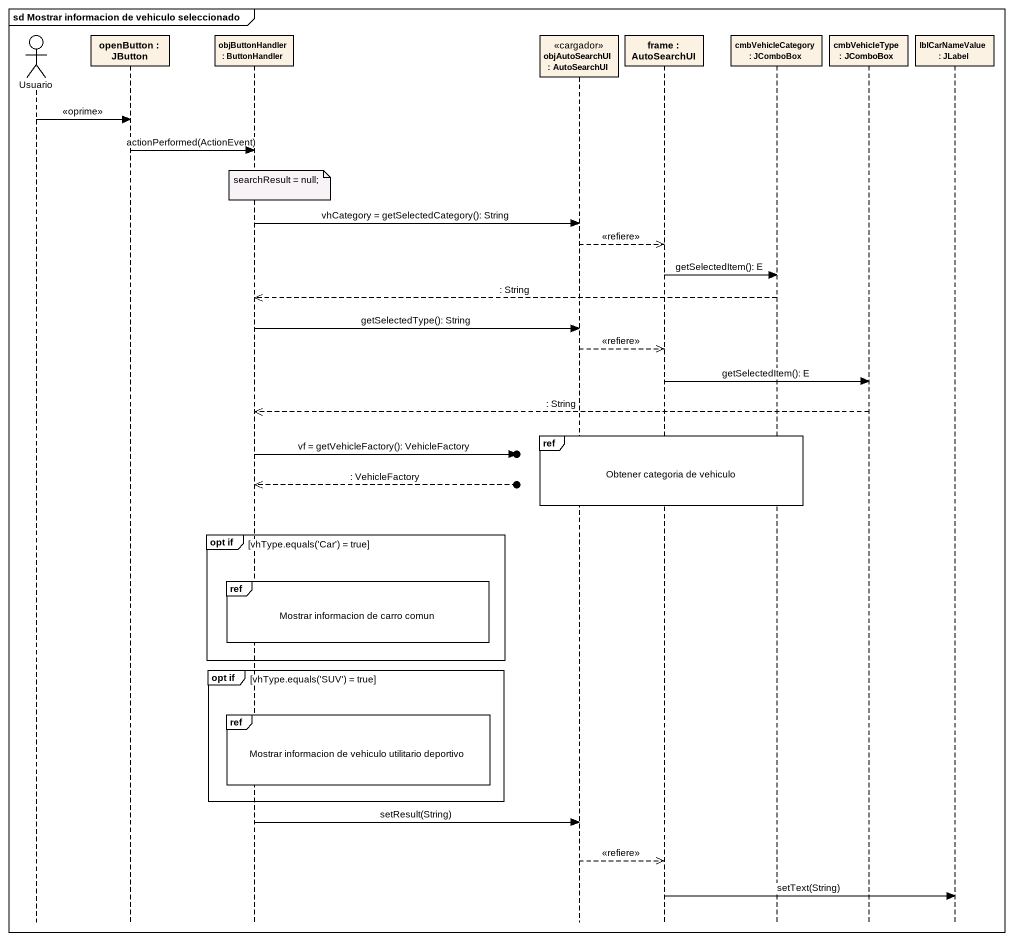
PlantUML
@startuml
mainframe sd Mostrar informacion de vehiculo seleccionado
hide footbox
actor Usuario
participant "openButton : JButton" as openButton
participant "objButtonHandler : ButtonHandler" as objButtonHandler
participant "objAutoSearchUI : AutoSearchUI" as objAutoSearchUI <<cargador>>
participant "frame : AutoSearchUI" as frame_
participant "cmbVehicleCategory : JComboBox" as cmbVehicleCategory
participant "cmbVehicleType : JComboBox" as cmbVehicleType
participant "lblCarNameValue : JLabel" as lblCarNameValue

Usuario -> openButton : <<oprime>>
openButton -> objButtonHandler : actionPerformed(ActionEvent)
note over objButtonHandler : searchResult = null;
objButtonHandler -> objAutoSearchUI : vhCategory = getSelectedCategory(): String
objAutoSearchUI -->> frame_ : <<refiere>>
frame_ -> cmbVehicleCategory : getSelectedItem(): E
cmbVehicleCategory -->> objButtonHandler : : String
objButtonHandler -> objAutoSearchUI : getSelectedType(): String
objAutoSearchUI -->> frame_ : <<refiere>>
frame_ -> cmbVehicleType : getSelectedItem(): E
cmbVehicleType -->> objButtonHandler : : String
ref over objAutoSearchUI, frame_, cmbVehicleCategory : Obtener categoria de vehiculo
objButtonHandler ->o] : vf = getVehicleFactory(): VehicleFactory
objButtonHandler <<--o] : : VehicleFactory
group opt if [vhType.equals('Car') = true]
  ref over objButtonHandler : Mostrar informacion de carro comun
end
group opt if [vhType.equals('SUV') = true]
  ref over objButtonHandler : Mostrar informacion de vehiculo utilitario deportivo
end
objButtonHandler -> objAutoSearchUI : setResult(String)
objAutoSearchUI -->> frame_ : <<refiere>>
frame_ -> lblCarNameValue : setText(String)
@enduml
